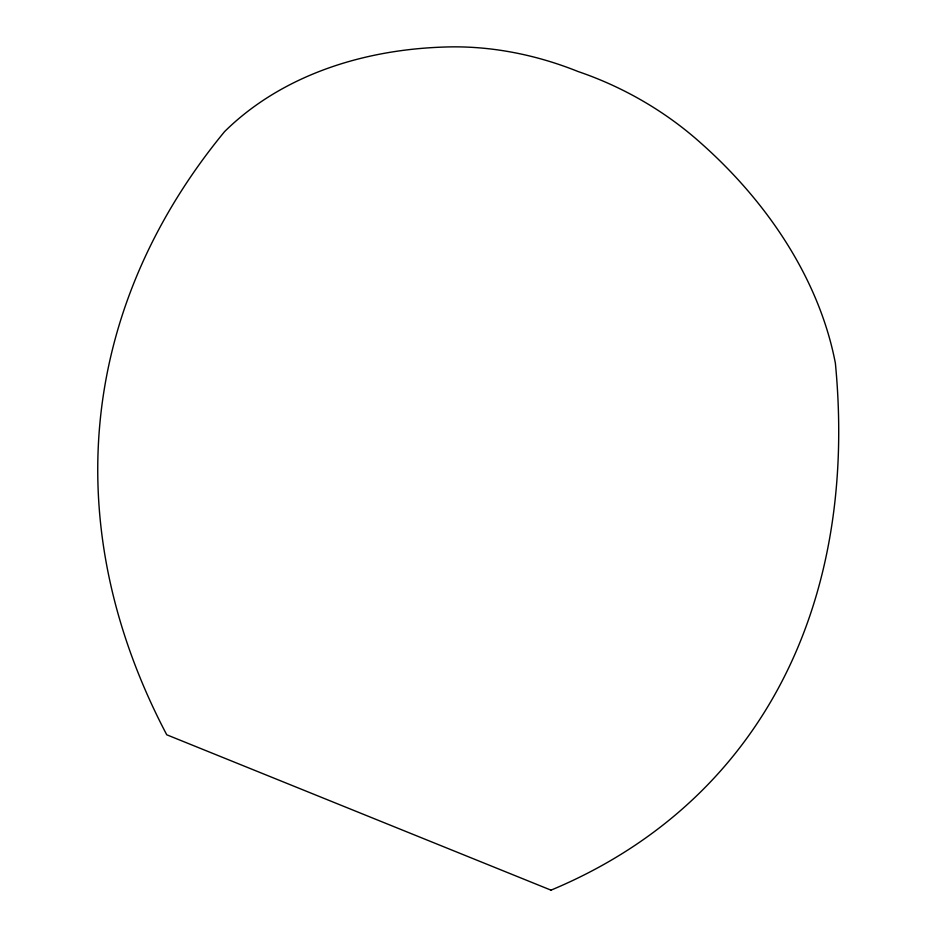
<?xml version="1.0" encoding="UTF-8"?>
<svg xmlns="http://www.w3.org/2000/svg" width="937" height="937" viewBox="0 0 937 937"><rect width="100%" height="100%" fill="white"/><g stroke="black" fill="none" stroke-linecap="round" stroke-linejoin="round"><path stroke-width="1.41" d="M551.003 890.15L166.739 734.784A1154.888 757.564 7.6 0 1 224.517 131.672A406.435 300.379 24.6 0 1 443.201 47.084A277.575 213.296 27.4 0 1 578.07 71.528A277.715 213.636 26.7 0 1 700.536 142.787A405.112 297.884 27.9 0 1 835.382 363.228A1078.475 684.186 40.7 0 1 551.003 890.15"/></g></svg>
